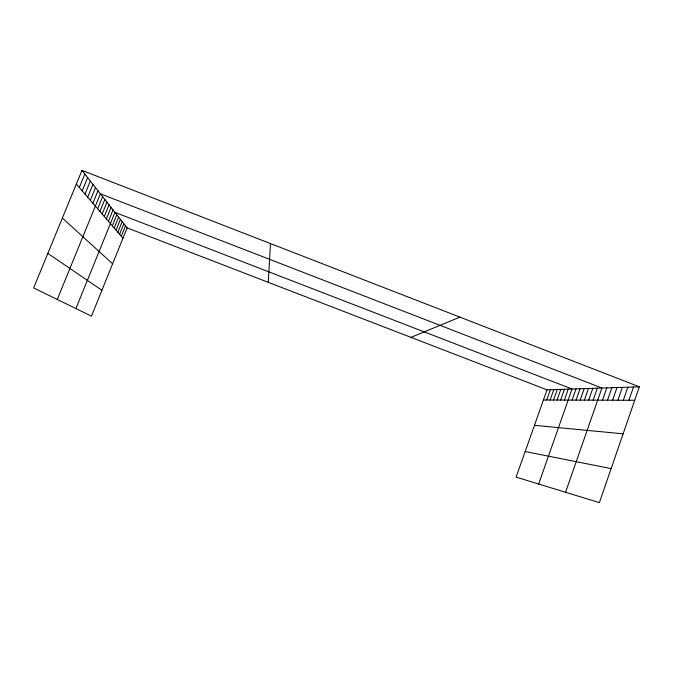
<?xml version="1.0" encoding="UTF-8"?>
<svg xmlns="http://www.w3.org/2000/svg" width="673" height="673" viewBox="0 0 673 673"><rect width="100%" height="100%" fill="white"/><g stroke="black" fill="none" stroke-linecap="round" stroke-linejoin="round"><path stroke-width="1.01" d="M268.275 282.324L270.47 243.567M628.927 400.267L633.503 387M639.35 386.807L599.391 502.63L516.107 477.123L547.031 389.844L639.35 386.807L81.963 170.37L33.65 287.935L91.469 316.15L127.121 227.878L81.963 170.37M607.492 400.199L611.841 387.715M612.615 400.216L617.015 387.539M617.89 400.233L622.348 387.37M623.324 400.25L627.842 387.185M593.132 400.157L597.313 388.186M565.564 492.274L601.923 388.035L100.37 193.807L57.264 299.46M602.52 400.191L606.81 387.875M572.067 400.099L576.012 388.885M576.063 400.115L580.05 388.758M580.16 400.124L584.198 388.615M584.374 400.132L588.454 388.481M588.69 400.149L592.82 388.338M553.526 400.048L557.252 389.507M557.051 400.056L560.819 389.389M560.668 400.065L564.479 389.263M564.378 400.082L568.222 389.145M538.644 484.03L572.067 389.019L114.957 212.382L75.931 308.571M546.712 400.023L550.354 389.734M550.077 400.04L553.761 389.617M116.059 230.149L120.425 219.356M117.851 232.227L122.158 221.56M119.592 234.254L123.857 223.722M121.3 236.231L125.506 225.825M104.298 216.504L109.043 204.853M106.393 218.927L111.062 207.427M108.429 221.291L113.03 209.942M112.341 225.834L116.824 214.763M114.225 228.021L118.65 217.093M90.333 200.276L95.507 187.616M92.882 203.238L97.972 190.762M97.686 208.815L102.624 196.684M99.949 211.448L104.82 199.486M102.153 214.006L106.957 202.203M79.321 187.498L84.848 174.038M82.207 190.846L87.633 177.596M85 194.085L90.342 181.037M87.709 197.231L92.967 184.377M411.018 337.375L459.92 317.134M543.422 400.014L634.706 400.284M534.455 425.328L623.131 433.824M525.167 451.549L611.126 468.618M127.121 227.878L547.031 389.844M47.842 253.401L101.917 290.282M62.353 218.077L112.627 263.766M76.343 184.04L122.966 238.166"/></g></svg>
